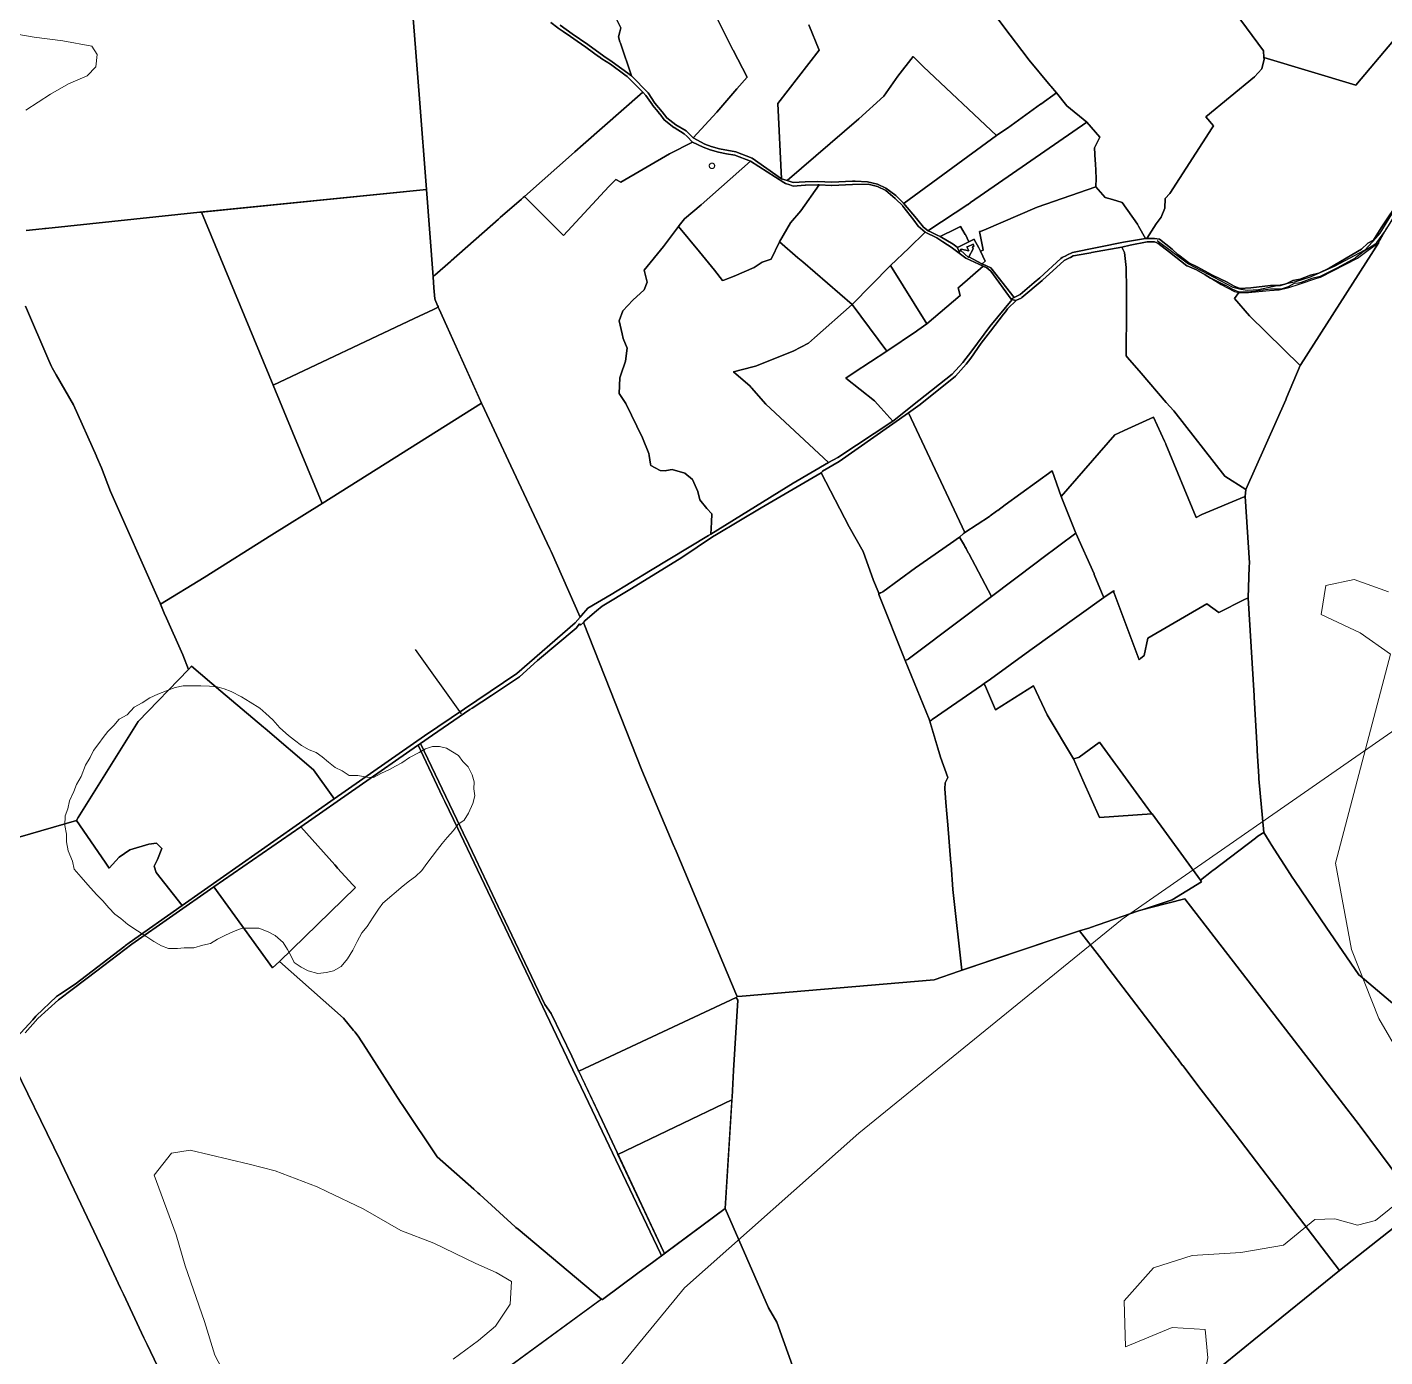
# Model space of a CAD drawing. Header units: metres. Extents: x 3 to 1005126, y 39 to 4383651.
# Drawn here: x 482780 to 484757, y 4364820 to 4366755 of the extents above; entities that cross this region are included whole.
import ezdxf

# ---------------------------------------------------------------- set-up
doc = ezdxf.new("R2010")
doc.units = ezdxf.units.M
doc.header["$MEASUREMENT"] = 0
doc.layers.add('50', color=7, linetype='Continuous', lineweight=9, true_color=0xc9f2cf)
doc.layers.add('Habitats_5_km_Cala_Blava', color=7, linetype='Continuous', lineweight=9, true_color=0xe7f7d0)
doc.layers.add('Carreteras_5_km_Cala_Blava', color=2, linetype='Continuous', lineweight=30)
doc.layers.add('TM_Llucmajor', color=7, linetype='Continuous')

msp = doc.modelspace()

# ---------------------------------------------------------------- linework, layer by layer
at = {"layer": '50'}
msp.add_lwpolyline([(482803.7, 4363282.4), (482903.9, 4363542.8), (483050.5, 4363863), (483177.9, 4364087.7), (483334.5, 4364397.5), (483520.5, 4364656.6), (483736.9, 4364920.1), (483990.6, 4365145.3), (484374.4, 4365456.6), (484778, 4365737.3)], dxfattribs=at)
at = {"layer": 'Carreteras_5_km_Cala_Blava'}
msp.add_line((483412.3, 4365755.5, 111.7), (483345.4, 4365849.2, 112.5), dxfattribs=at)
for points in [[(484743.7, 4366447.8, 108.4), (484750, 4366455.4, 108.4), (484784.1, 4366510.3, 108.9)], [(484425.4, 4366444.3, 109.6), (484470.7, 4366410.5, 109.5), (484535.5, 4366376.7, 109.1), (484547.1, 4366373.6, 109), (484556.6, 4366372.3, 109), (484572.6, 4366373.2, 108.9), (484626.9, 4366384.8, 108.7), (484648.4, 4366391.5, 108.6), (484683.3, 4366407.2, 108.4)], [(484683.3, 4366407.2, 108.4), (484728, 4366430.9, 108.4), (484743.7, 4366447.8, 108.4)]]:
    msp.add_polyline3d(points, dxfattribs=at)
at = {"layer": 'Habitats_5_km_Cala_Blava'}
for points in [[(482739, 4366749.3), (482790, 4366740.3), (482832, 4366735.3), (482874, 4366727.3), (482882, 4366715.3), (482880, 4366697.3), (482867, 4366684.3), (482840, 4366672.3), (482814, 4366657.3), (482778, 4366634.3)], [(484798, 4365226.3), (484748, 4365312.3), (484708, 4365412.3), (484685, 4365538.3), (484731, 4365713.3), (484765, 4365842.3), (484721, 4365873.3), (484664, 4365900.3), (484671, 4365942.3), (484712, 4365951.3), (484762, 4365933.3)], [(483067, 4364795.3), (483053, 4364822.3), (483038, 4364871.3), (483010, 4364952.3), (482997, 4364997.3), (482965, 4365084.3), (482990, 4365116.3), (483017, 4365120.3), (483103, 4365100.3), (483141, 4365090.3), (483202, 4365067.3), (483216, 4365060.3), (483269, 4365035.3), (483324, 4365003.3), (483372, 4364985.3), (483433, 4364955.3), (483463, 4364942.3), (483485, 4364929.3), (483483, 4364896.3), (483462, 4364864.3), (483437, 4364843.3), (483400, 4364816.3)], [(484781, 4364679.3), (484744, 4364721.3), (484680, 4364724.3), (484626, 4364695.3), (484560, 4364682.3), (484507, 4364716.3), (484487, 4364756.3), (484499, 4364818.3), (484495, 4364859.3), (484447, 4364862.3), (484379, 4364834.3), (484377, 4364901.3), (484420, 4364949.3), (484476, 4364967.3), (484547, 4364971.3), (484609, 4364982.3), (484655, 4365019.3), (484684, 4365020.3), (484717, 4365011.3), (484743, 4365018.3), (484783, 4365050.3)]]:
    msp.add_lwpolyline(points, dxfattribs=at)
for points in [[(483777.2, 4366549.3), (483776.3, 4366549.3), (483775.8, 4366549.3), (483775.2, 4366549.8), (483774.8, 4366549.8), (483774.3, 4366550.3), (483773.9, 4366550.8), (483773.6, 4366551.3), (483773.4, 4366551.8), (483773.2, 4366552.3), (483773, 4366552.8), (483773, 4366553.3), (483773, 4366553.8), (483773.1, 4366554.3), (483773.3, 4366554.8), (483773.5, 4366555.3), (483773.8, 4366555.8), (483774.2, 4366556.3), (483774.6, 4366556.3), (483775.1, 4366556.8), (483775.6, 4366557.3), (483776.1, 4366557.3), (483776.7, 4366557.3), (483777.2, 4366557.3), (483777.7, 4366557.3), (483778.3, 4366557.3), (483778.8, 4366556.8), (483779.3, 4366556.8), (483779.7, 4366556.3), (483780.1, 4366555.8), (483780.4, 4366555.3), (483780.7, 4366554.8), (483780.8, 4366554.3), (483781, 4366553.8), (483781, 4366553.3), (483780.9, 4366552.8), (483780.8, 4366552.3), (483780.6, 4366551.8), (483780.4, 4366551.3), (483780.1, 4366550.8), (483779.7, 4366550.3), (483779.3, 4366549.8), (483778.8, 4366549.8), (483778.3, 4366549.3), (483777.7, 4366549.3)], [(483297.9, 4365479.9), (483291.5, 4365471.1), (483283.8, 4365459.7), (483274.7, 4365445.8), (483267, 4365437), (483260.6, 4365424.3), (483254.1, 4365411.7), (483246.4, 4365399), (483237.3, 4365387.7), (483225.9, 4365381.4), (483215.7, 4365379), (483202.9, 4365377.8), (483189, 4365381.7), (483178.9, 4365386.9), (483168.7, 4365393.4), (483163.7, 4365403.6), (483158.7, 4365412.5), (483152.5, 4365422.7), (483141.1, 4365433), (483131, 4365438.2), (483117.1, 4365443.4), (483104.3, 4365443.5), (483092.9, 4365443.6), (483080.1, 4365438.6), (483068.7, 4365433.6), (483057.2, 4365427.4), (483046.9, 4365421.1), (483035.5, 4365418.7), (483022.7, 4365414.9), (483008.7, 4365415.1), (482998.6, 4365413.9), (482985.8, 4365414), (482975.7, 4365417.9), (482964.3, 4365424.4), (482954.2, 4365430.8), (482940.3, 4365439.8), (482926.4, 4365448.8), (482916.3, 4365457.8), (482907.5, 4365464.2), (482898.6, 4365473.2), (482889.8, 4365483.5), (482881, 4365492.4), (482868.4, 4365506.5), (482858.4, 4365518), (482848.3, 4365529.6), (482845.9, 4365541), (482839.6, 4365556.3), (482837.2, 4365569.1), (482837.3, 4365580.5), (482834.9, 4365593.2), (482835, 4365607.2), (482838.9, 4365617.4), (482841.6, 4365628.8), (482848, 4365642.7), (482851.9, 4365652.8), (482858.4, 4365664.2), (482864.9, 4365680.7), (482871.4, 4365692.1), (482876.6, 4365702.2), (482884.3, 4365712.3), (482890.7, 4365721.1), (482897.1, 4365730), (482906.1, 4365738.8), (482913.8, 4365747.6), (482925.3, 4365753.9), (482935.6, 4365765.2), (482947.1, 4365771.5), (482958.6, 4365779), (482970.1, 4365784), (482985.4, 4365790.2), (482995.6, 4365793.9), (483007.1, 4365796.4), (483022.3, 4365796.2), (483032.5, 4365796.2), (483045.2, 4365796), (483056.7, 4365794.7), (483066.8, 4365792), (483076.9, 4365788.1), (483092.1, 4365780.4), (483104.8, 4365772.7), (483118.7, 4365763.6), (483127.5, 4365755.9), (483137.6, 4365747), (483147.7, 4365735.4), (483160.3, 4365723.9), (483169.1, 4365717.4), (483179.2, 4365709.7), (483190.6, 4365703.3), (483200.7, 4365699.4), (483209.6, 4365692.9), (483218.4, 4365685.2), (483228.5, 4365677.5), (483238.6, 4365672.4), (483248.8, 4365665.9), (483261.5, 4365665.8), (483274.2, 4365663.2), (483284.3, 4365663.1), (483295.8, 4365669.3), (483307.3, 4365674.3), (483316.3, 4365679.3), (483325.2, 4365684.3), (483336.7, 4365691.8), (483350.8, 4365699.4), (483359.7, 4365704.4), (483369.9, 4365708.1), (483380.1, 4365708), (483390.3, 4365705.4), (483399.1, 4365700.2), (483408, 4365695), (483414.2, 4365686.1), (483421.8, 4365678.4), (483428, 4365666.9), (483430.5, 4365656.7), (483430.4, 4365646.6), (483431.6, 4365636.4), (483428.9, 4365625), (483422.5, 4365611), (483416, 4365600.9), (483407.1, 4365594.6), (483400.6, 4365585.8), (483391.6, 4365575.7), (483383.9, 4365566.9), (483377.5, 4365558), (483369.8, 4365547.9), (483362, 4365537.8), (483354.3, 4365527.7), (483345.3, 4365518.9), (483336.4, 4365512.6), (483327.4, 4365505.1)]]:
    msp.add_lwpolyline(points, close=True, dxfattribs=at)
at = {"layer": 'TM_Llucmajor', "linetype": 'Continuous', "flags": 128}
for points in [[(484738.2, 4367133.8), (484806.6, 4366986.4), (484810.8, 4366898.7), (484836.4, 4366885), (484843.7, 4366866.9), (484861.8, 4366845.4), (484864.9, 4366828.1), (484864, 4366826.8), (484868.8, 4366787), (484935, 4366742.1), (484910.8, 4366702.6), (484769.2, 4366735.8), (484714.3, 4366670.8), (484580.7, 4366711), (484580, 4366720.7), (484497.6, 4366832.5), (484495.7, 4366836.2), (484631.8, 4367006.6), (484704.6, 4367097.7), (484736.3, 4367137.4), (484738.2, 4367133.8)], [(483895.4, 4366528.7), (483886.4, 4366531.8), (483990.9, 4366621.5), (484027.2, 4366654.6), (484047.6, 4366683.6), (484069.8, 4366712.5), (484084.8, 4366697.3), (484191.3, 4366597.3), (484056.6, 4366499), (484056.1, 4366498.7), (484044.5, 4366509.9), (484030, 4366520.6), (484018.1, 4366526.3), (484003.4, 4366529.7), (483985.3, 4366530.7), (483981.8, 4366530.9), (483951.4, 4366529.4), (483931.2, 4366530.2), (483912.6, 4366530), (483895.4, 4366528.7)], [(483560.6, 4366451.7), (483504.1, 4366508.6), (483576.9, 4366573.2), (483577.4, 4366573.6), (483589.3, 4366584.1), (483676.1, 4366660.5), (483680.8, 4366655.7), (483680.9, 4366655.6), (483690.2, 4366641.8), (483690.3, 4366641.6), (483698.5, 4366631.8), (483700.8, 4366629.1), (483701, 4366628.8), (483707.5, 4366620), (483721.5, 4366609.1), (483721.7, 4366609), (483736.5, 4366600), (483740.7, 4366595.7), (483748.7, 4366587.7), (483714.9, 4366570.7), (483644.5, 4366529.4), (483636.9, 4366533.4), (483627.5, 4366523.8), (483626.9, 4366523.3), (483560.6, 4366451.7)], [(484074.6, 4366476.5), (484056.1, 4366498.7), (484056.6, 4366499), (484191.3, 4366597.3), (484206.3, 4366607.6), (484207.1, 4366608.2), (484255.5, 4366642.8), (484255.8, 4366643), (484278.5, 4366659.3), (484293.5, 4366640.6), (484322.9, 4366616.5), (484153.6, 4366499.7), (484149.9, 4366497.1), (484149.5, 4366496.8), (484092.7, 4366459.5), (484091.8, 4366458.8), (484085.1, 4366464.1), (484074.6, 4366476.5)], [(484151, 4366442.8), (484146, 4366453), (484145.8, 4366453.2), (484139, 4366464.7), (484132.3, 4366461.5), (484109.1, 4366450.3), (484104.8, 4366452.4), (484096, 4366456.8), (484091.8, 4366458.8), (484092.7, 4366459.5), (484149.5, 4366496.8), (484149.9, 4366497.1), (484153.6, 4366499.7), (484322.9, 4366616.5), (484341.8, 4366594.7), (484334.1, 4366579.6), (484335.1, 4366561), (484335.3, 4366556.7), (484336.2, 4366535.1), (484336.1, 4366522.8), (484250.5, 4366493.2), (484172.8, 4366459.6), (484169, 4366458.3), (484166.3, 4366457.4), (484171.4, 4366433.4), (484172.1, 4366430.2), (484168.1, 4366428.8), (484165.5, 4366434), (484158.9, 4366446), (484158.6, 4366446.6), (484151, 4366442.8)], [(483372.2, 4366375.4), (483370.9, 4366391.7), (483373.5, 4366394), (483396.3, 4366414), (483397, 4366414.7), (483466, 4366475.7), (483466.6, 4366476.2), (483468.7, 4366478), (483499.7, 4366504.8), (483502.3, 4366507), (483504.1, 4366508.6), (483560.6, 4366451.7), (483626.9, 4366523.3), (483627.5, 4366523.8), (483636.9, 4366533.4), (483644.5, 4366529.4), (483714.9, 4366570.7), (483748.7, 4366587.7), (483764.4, 4366580.2), (483774.4, 4366576.4), (483786.6, 4366572.9), (483798.1, 4366570.8), (483810.4, 4366568.6), (483833.2, 4366559.9), (483761.4, 4366496.6), (483737.1, 4366476.1), (483729.4, 4366466.4), (483728.4, 4366465.1), (483706.4, 4366435.7), (483678.3, 4366401.2), (483682.5, 4366384), (483678.1, 4366372.9), (483661.8, 4366357.8), (483647.2, 4366342.3), (483641.7, 4366327.4), (483646.2, 4366308.6), (483647.8, 4366301.8), (483653.6, 4366287.6), (483651, 4366269.1), (483644.3, 4366249.2), (483642.7, 4366244.4), (483641.7, 4366221.9), (483644.8, 4366217.4), (483651.8, 4366207.3), (483675.8, 4366157.5), (483685.2, 4366134.3), (483685.6, 4366131.8), (483687.5, 4366118.9), (483687.8, 4366117.2), (483694.2, 4366113.8), (483701.4, 4366109.9), (483709.8, 4366109.3), (483711, 4366109.5), (483719.1, 4366111.2), (483737.7, 4366106), (483748.8, 4366096.4), (483756.5, 4366079.2), (483759.3, 4366066.8), (483769.6, 4366054.2), (483776.6, 4366046.5), (483776.3, 4366034.3), (483775.3, 4366017.1), (483772, 4366015.2), (483687.6, 4365964), (483630.2, 4365929.2), (483596, 4365909.3), (483587, 4365898.6), (483585.1, 4365896.3), (483542.8, 4365991.6), (483540.9, 4365995.7), (483484, 4366116.6), (483442.2, 4366206), (483379.8, 4366344.4), (483378.3, 4366347.7), (483378.1, 4366348.2), (483377.3, 4366350.1), (483374, 4366358.3), (483373.5, 4366359.5), (483372.2, 4366375.4)], [(483758.8, 4366427.8), (483728.4, 4366465.1), (483729.4, 4366466.4), (483737.1, 4366476.1), (483761.4, 4366496.6), (483833.2, 4366559.9), (483833.2, 4366559.8), (483881.8, 4366528.9), (483884.2, 4366527.3), (483890.4, 4366525.3), (483895, 4366523.8), (483912.9, 4366525.1), (483913, 4366525.1), (483931.2, 4366525.3), (483931.3, 4366525.3), (483933.2, 4366525.3), (483906.6, 4366487.9), (483891.5, 4366470), (483875.2, 4366442.8), (483863.3, 4366417.5), (483850, 4366412.8), (483838.3, 4366405), (483809.1, 4366392.7), (483794.3, 4366387), (483792.5, 4366386.3), (483780.5, 4366401.1), (483758.8, 4366427.8)], [(483902.2, 4366419.5), (483875.2, 4366442.8), (483891.5, 4366470), (483906.6, 4366487.9), (483933.2, 4366525.3), (483951.2, 4366524.6), (483951.5, 4366524.6), (483981.8, 4366526.1), (484004.2, 4366526.7), (484017.9, 4366523), (484030.2, 4366517.1), (484043.7, 4366505.5), (484044, 4366505.1), (484055, 4366494.8), (484055.1, 4366494.7), (484070.7, 4366474), (484077.1, 4366465.4), (484087.6, 4366456.7), (484063.4, 4366433.3), (484037.1, 4366407.9), (483981, 4366351.3), (483909.3, 4366413.3), (483902.2, 4366419.5)], [(484171.4, 4366410.1), (484170.3, 4366410.6), (484174.9, 4366414.4), (484168.1, 4366428.8), (484172.1, 4366430.2), (484171.4, 4366433.4), (484166.3, 4366457.4), (484169, 4366458.3), (484172.8, 4366459.6), (484250.5, 4366493.2), (484336.1, 4366522.8), (484349.4, 4366507.3), (484360.2, 4366504), (484374.3, 4366499.6), (484396.4, 4366468.1), (484398.2, 4366465.5), (484408.3, 4366447.5), (484376.1, 4366441.9), (484301.8, 4366427.1), (484293.7, 4366423.1), (484293.1, 4366422.8), (484286.9, 4366420), (484285.1, 4366418.3), (484254.4, 4366390), (484246.3, 4366383.4), (484246.1, 4366383.2), (484225.9, 4366366.1), (484224.9, 4366365.6), (484216.9, 4366361.7), (484182.8, 4366404.9), (484171.4, 4366410.1)], [(483138.1, 4366234.1), (483033.7, 4366485.9), (483361.5, 4366518.5), (483370.9, 4366391.7), (483372.2, 4366375.4), (483373.5, 4366359.5), (483374, 4366358.3), (483377.3, 4366350.1), (483378.1, 4366348.2), (483378.3, 4366347.7), (483378.4, 4366347.5), (483371.3, 4366344.1), (483343.5, 4366331), (483138.1, 4366234.1)], [(483709.8, 4366109.3), (483701.4, 4366109.9), (483694.2, 4366113.8), (483687.8, 4366117.2), (483687.5, 4366118.9), (483685.6, 4366131.8), (483685.2, 4366134.3), (483675.8, 4366157.5), (483651.8, 4366207.3), (483644.8, 4366217.4), (483641.7, 4366221.9), (483642.7, 4366244.4), (483644.3, 4366249.2), (483651, 4366269.1), (483653.6, 4366287.6), (483647.8, 4366301.8), (483646.2, 4366308.6), (483641.7, 4366327.4), (483647.2, 4366342.3), (483661.8, 4366357.8), (483678.1, 4366372.9), (483682.5, 4366384), (483678.3, 4366401.2), (483706.4, 4366435.7), (483728.4, 4366465.1), (483758.8, 4366427.8), (483780.5, 4366401.1), (483792.5, 4366386.3), (483794.3, 4366387), (483809.1, 4366392.7), (483838.3, 4366405), (483850, 4366412.8), (483863.3, 4366417.5), (483875.2, 4366442.8), (483902.2, 4366419.5), (483909.3, 4366413.3), (483981, 4366351.3), (483926.2, 4366302.9), (483917.4, 4366295.1), (483895.3, 4366283.4), (483840.5, 4366261.8), (483836.7, 4366260.8), (483808.4, 4366253.3), (483832.5, 4366232.4), (483833.6, 4366231.2), (483834.7, 4366229.9), (483855.4, 4366206.3), (483862.1, 4366200.1), (483946.7, 4366121.6), (483895.1, 4366091.3), (483775.3, 4366017.1), (483776.3, 4366034.3), (483776.6, 4366046.5), (483769.6, 4366054.2), (483759.3, 4366066.8), (483756.5, 4366079.2), (483748.8, 4366096.4), (483737.7, 4366106), (483719.1, 4366111.2), (483711, 4366109.5), (483709.8, 4366109.3)], [(484134.3, 4366434.5), (484134.2, 4366434.7), (484128.4, 4366439.2), (484109.1, 4366450.3), (484132.3, 4366461.5), (484139, 4366464.7), (484145.8, 4366453.2), (484146, 4366453), (484151, 4366442.8), (484148.9, 4366441.7), (484139.2, 4366436.9), (484134.3, 4366434.5)], [(484090, 4366323), (484037.1, 4366407.9), (484063.4, 4366433.3), (484087.6, 4366456.7), (484104.2, 4366448.3), (484113.3, 4366442.5), (484126.5, 4366433.9), (484127.3, 4366433.3), (484146.4, 4366418.8), (484172.1, 4366407.1), (484137.9, 4366377.6), (484135.3, 4366375.4), (484138.6, 4366364.4), (484090, 4366323)], [(484134.3, 4366434.5), (484139.2, 4366436.9), (484148.9, 4366441.7), (484151, 4366442.8), (484158.6, 4366446.6), (484158.9, 4366446), (484165.5, 4366434), (484168.1, 4366428.8), (484174.9, 4366414.4), (484170.3, 4366410.6), (484170.1, 4366410.7), (484151, 4366420.7), (484157.5, 4366432.6), (484156.3, 4366435), (484158.5, 4366436.1), (484157.1, 4366439.1), (484149.2, 4366435.2), (484149.1, 4366435.5), (484148, 4366435.1), (484150.9, 4366429.3), (484140, 4366431.8), (484139, 4366430.3), (484137.5, 4366427.7), (484134.2, 4366434.7), (484134.3, 4366434.5)], [(484544.2, 4366368.9), (484537.6, 4366359.9), (484559.8, 4366334.9), (484633.3, 4366262.8), (484613.7, 4366215.3), (484612.7, 4366212.7), (484554.4, 4366081.9), (484523.7, 4366101.7), (484449.4, 4366196.6), (484438.5, 4366208.6), (484401.8, 4366251.3), (484382.2, 4366274.2), (484380.3, 4366276.5), (484380.6, 4366345.3), (484380.6, 4366355.3), (484380.7, 4366373.2), (484380.2, 4366405.3), (484377.7, 4366427), (484373.6, 4366435), (484386.1, 4366437.6), (484410.9, 4366442.5), (484421.4, 4366442.4), (484426.1, 4366440.6), (484443, 4366427.7), (484443.2, 4366427.6), (484468.6, 4366407.7), (484468.7, 4366407.7), (484482.5, 4366402), (484482.6, 4366401.9), (484495.2, 4366394.5), (484503.1, 4366389.7), (484503.4, 4366389.6), (484504.4, 4366389.1), (484518.4, 4366380.3), (484537.6, 4366370.5), (484544.2, 4366368.9)], [(484747.7, 4366441.6), (484747.8, 4366441.6), (484634.2, 4366264.2), (484633.3, 4366262.8), (484559.8, 4366334.9), (484537.6, 4366359.9), (484544.2, 4366368.9), (484544.9, 4366368.7), (484558, 4366368.6), (484588.8, 4366371.5), (484602.8, 4366372.7), (484616.7, 4366376), (484631.9, 4366381.1), (484657.7, 4366389.7), (484662.9, 4366391.1), (484716.9, 4366418.7), (484732.6, 4366430.2), (484747.6, 4366441.3), (484747.7, 4366441.6)], [(484145.2, 4366019.5), (484063.2, 4366193.7), (484080.3, 4366205.7), (484131.4, 4366247.2), (484147, 4366264.4), (484153.8, 4366273.4), (484168.9, 4366294.9), (484182.5, 4366312.3), (484201.7, 4366337.1), (484204.6, 4366340.9), (484207.5, 4366344.9), (484220.4, 4366357.7), (484227.2, 4366360.7), (484228.2, 4366361.5), (484257.6, 4366386.2), (484258.6, 4366387.1), (484273.1, 4366400.2), (484289.7, 4366415.2), (484297.6, 4366419.2), (484298.8, 4366419.8), (484303.1, 4366422), (484303.3, 4366422), (484322.6, 4366425.6), (484328.4, 4366426.7), (484329.4, 4366426.8), (484329.7, 4366426.9), (484373.6, 4366435), (484377.7, 4366427), (484380.2, 4366405.3), (484380.7, 4366373.2), (484380.6, 4366355.3), (484380.6, 4366345.3), (484380.3, 4366276.5), (484382.2, 4366274.2), (484401.8, 4366251.3), (484438.5, 4366208.6), (484449.4, 4366196.6), (484523.7, 4366101.7), (484554.4, 4366081.9), (484553.5, 4366071.8), (484552.1, 4366071.2), (484490.1, 4366045.8), (484489.4, 4366045.4), (484482.1, 4366041.5), (484437.7, 4366148.3), (484437.6, 4366148.6), (484435.9, 4366152.2), (484419.9, 4366187.5), (484377, 4366167.8), (484376.3, 4366167.4), (484363.6, 4366161.5), (484285.5, 4366071.7), (484272.1, 4366109.4), (484204, 4366059.7), (484193, 4366051.7), (484192.5, 4366051.3), (484191.5, 4366050.6), (484182.1, 4366043.8), (484181.1, 4366043), (484145.2, 4366019.5)], [(484150.4, 4366419.7), (484139, 4366430.3), (484140, 4366431.8), (484150.9, 4366429.3), (484148, 4366435.1), (484149.1, 4366435.5), (484149.2, 4366435.2), (484157.1, 4366439.1), (484158.5, 4366436.1), (484156.3, 4366435), (484157.5, 4366432.6), (484151, 4366420.7), (484150.4, 4366419.7)], [(484040.3, 4366181.6), (484022.7, 4366201), (484013.7, 4366211), (483971.7, 4366244.1), (483984, 4366252.2), (484031.4, 4366283.6), (484074.6, 4366312.6), (484076.6, 4366314), (484090, 4366323), (484138.6, 4366364.4), (484135.3, 4366375.4), (484137.9, 4366377.6), (484172.1, 4366407.1), (484177.1, 4366404.8), (484182.9, 4366399.7), (484212.7, 4366359.1), (484213.9, 4366358.7), (484181.8, 4366319.2), (484155.5, 4366283.9), (484142.4, 4366267), (484126.7, 4366250), (484078.2, 4366211.4), (484042.4, 4366183), (484040.3, 4366181.6)], [(484031.4, 4366283.6), (483981, 4366351.3), (484037.1, 4366407.9), (484090, 4366323), (484076.6, 4366314), (484074.6, 4366312.6), (484031.4, 4366283.6)], [(483209.4, 4366061.9), (483166.9, 4366164.6), (483138.1, 4366234.1), (483343.5, 4366331), (483371.3, 4366344.1), (483378.4, 4366347.5), (483379.8, 4366344.4), (483441.5, 4366207.5), (483209.4, 4366061.9)], [(483946.7, 4366121.6), (483862.1, 4366200.1), (483855.4, 4366206.3), (483834.7, 4366229.9), (483833.6, 4366231.2), (483832.5, 4366232.4), (483808.4, 4366253.3), (483836.7, 4366260.8), (483840.5, 4366261.8), (483895.3, 4366283.4), (483917.4, 4366295.1), (483926.2, 4366302.9), (483981, 4366351.3), (484031.4, 4366283.6), (483984, 4366252.2), (483971.7, 4366244.1), (484013.7, 4366211), (484022.7, 4366201), (484040.3, 4366181.6), (483960.3, 4366128.6), (483946.7, 4366121.6)], [(483209.4, 4366061.9), (483441.5, 4366207.5), (483442.2, 4366206), (483484, 4366116.6), (483540.9, 4365995.7), (483542.8, 4365991.6), (483585.1, 4365896.3), (483578, 4365888), (483492.8, 4365814.4), (483358.6, 4365723.4), (483226.7, 4365631.9), (483224.7, 4365634.7), (483197, 4365674.2), (483126.3, 4365734.2), (483123.9, 4365736.2), (483062, 4365788.4), (483019, 4365824.7), (483015, 4365820.2), (483006.4, 4365841.3), (482980.6, 4365899.3), (482980.3, 4365899.8), (482974, 4365915.3), (483037.4, 4365954), (483136.1, 4366015.9), (483209.4, 4366061.9)], [(483976.6, 4366027.5), (483936.1, 4366106.5), (483937.2, 4366107.9), (483937.7, 4366108.6), (483962, 4366122.9), (484063.2, 4366193.7), (484145.2, 4366019.5), (484143.2, 4366017.8), (484137.4, 4366012.9), (484124.3, 4366003.7), (484073.2, 4365968.1), (484025.8, 4365933.1), (484023.1, 4365931.8), (484022.6, 4365931.5), (484019.8, 4365930.2), (484019.5, 4365932.2), (484018.9, 4365933.8), (484012.3, 4365949.5), (483996.9, 4365991.9), (483976.6, 4366027.5)], [(484306.9, 4366018.6), (484285.5, 4366071.7), (484363.6, 4366161.5), (484376.3, 4366167.4), (484377, 4366167.8), (484419.9, 4366187.5), (484435.9, 4366152.2), (484437.6, 4366148.6), (484437.7, 4366148.3), (484482.1, 4366041.5), (484489.4, 4366045.4), (484490.1, 4366045.8), (484552.1, 4366071.2), (484553.5, 4366071.8), (484559.5, 4365975.5), (484559.3, 4365969.7), (484557.8, 4365924.6), (484551.5, 4365921.4), (484514.9, 4365903), (484497.6, 4365915.9), (484411.4, 4365865.5), (484406.5, 4365840.5), (484400.9, 4365835.9), (484399, 4365834.3), (484362.4, 4365931.4), (484362.3, 4365931.6), (484362.3, 4365934.9), (484361, 4365934), (484347.4, 4365924.9), (484346.7, 4365926.6), (484333.7, 4365958.5), (484333.4, 4365959.2), (484306.9, 4366018.6)], [(483783.5, 4366016.8), (483848.8, 4366055.2), (483936.1, 4366106.5), (483976.6, 4366027.5), (483996.9, 4365991.9), (484012.3, 4365949.5), (484018.9, 4365933.8), (484019.5, 4365932.2), (484019.8, 4365930.2), (484020.1, 4365929.4), (484058.3, 4365833.3), (484093.2, 4365747.8), (484109.9, 4365692.4), (484120.5, 4365662.7), (484116.6, 4365655.3), (484116.1, 4365646.3), (484118.1, 4365620.7), (484118.4, 4365615.9), (484118.5, 4365615.2), (484120.2, 4365593.9), (484124.9, 4365538.4), (484125.1, 4365535.9), (484127.5, 4365500), (484140.7, 4365382.4), (484137, 4365381.2), (484100.7, 4365368.4), (483820.9, 4365344.8), (483813.6, 4365344.2), (483811.7, 4365348.7), (483724.7, 4365555.7), (483720.7, 4365565.2), (483675, 4365673.7), (483589.7, 4365888.6), (483592.2, 4365891.5), (483608.8, 4365905.6), (483617.2, 4365912.2), (483660, 4365938.1), (483733, 4365983.2), (483777.7, 4366013.3), (483783.5, 4366016.8)], [(484144.6, 4366000.6), (484137.4, 4366012.9), (484143.2, 4366017.8), (484145.2, 4366019.5), (484181.1, 4366043), (484182.1, 4366043.8), (484191.5, 4366050.6), (484192.5, 4366051.3), (484193, 4366051.7), (484204, 4366059.7), (484272.1, 4366109.4), (484285.5, 4366071.7), (484306.9, 4366018.6), (484257.4, 4365981.6), (484248.9, 4365975.2), (484248.8, 4365975.1), (484183.8, 4365926.4), (484150.8, 4365988.9), (484150.2, 4365990), (484147, 4365996.3), (484145.4, 4365999.3), (484144.6, 4366000.6)], [(484020.1, 4365929.4), (484019.8, 4365930.2), (484022.6, 4365931.5), (484023.1, 4365931.8), (484025.8, 4365933.1), (484073.2, 4365968.1), (484124.3, 4366003.7), (484137.4, 4366012.9), (484144.6, 4366000.6), (484145.4, 4365999.3), (484147, 4365996.3), (484150.2, 4365990), (484150.8, 4365988.9), (484183.8, 4365926.4), (484074.3, 4365843.8), (484062.7, 4365835), (484062.1, 4365834.8), (484060.6, 4365834.2), (484058.3, 4365833.3), (484020.1, 4365929.4)], [(484169.3, 4365796.9), (484097.8, 4365747.4), (484096.4, 4365746.5), (484094.1, 4365744.9), (484093.2, 4365747.8), (484058.3, 4365833.3), (484060.6, 4365834.2), (484062.1, 4365834.8), (484062.7, 4365835), (484074.3, 4365843.8), (484183.8, 4365926.4), (484248.8, 4365975.1), (484248.9, 4365975.2), (484257.4, 4365981.6), (484306.9, 4366018.6), (484333.4, 4365959.2), (484333.7, 4365958.5), (484346.7, 4365926.6), (484347.4, 4365924.9), (484240, 4365847.6), (484182.3, 4365806), (484173.4, 4365799.6), (484173.4, 4365799.7), (484169.3, 4365796.9)], [(484174.5, 4365796.9), (484173.4, 4365799.6), (484182.3, 4365806), (484240, 4365847.6), (484347.4, 4365924.9), (484361, 4365934), (484362.3, 4365934.9), (484362.3, 4365931.6), (484362.4, 4365931.4), (484399, 4365834.3), (484400.9, 4365835.9), (484406.5, 4365840.5), (484411.4, 4365865.5), (484497.6, 4365915.9), (484514.9, 4365903), (484551.5, 4365921.4), (484557.8, 4365924.6), (484566.3, 4365781.7), (484566.4, 4365779.8), (484570.8, 4365704.7), (484571, 4365701.5), (484573.1, 4365664.4), (484573.2, 4365663.6), (484573.4, 4365661.1), (484580.6, 4365583), (484571.6, 4365577.3), (484568.8, 4365575.2), (484568.4, 4365574.8), (484507.6, 4365528.6), (484507.5, 4365528.5), (484506.8, 4365528), (484504.1, 4365525.9), (484488.1, 4365513.6), (484417.8, 4365610.1), (484417.3, 4365610), (484417.1, 4365610.3), (484398.6, 4365635.7), (484367.5, 4365678.5), (484364.6, 4365682.5), (484341.4, 4365714.2), (484340.6, 4365713.6), (484311.5, 4365692.6), (484310.7, 4365692.1), (484303.5, 4365689.9), (484303.4, 4365690.2), (484265.2, 4365754.2), (484245.2, 4365796.5), (484189.6, 4365761.3), (484175.2, 4365795.4), (484174.6, 4365796.7), (484174.5, 4365796.9)], [(483812, 4365342.5), (483583.1, 4365235.4), (483582.3, 4365237.1), (483572.7, 4365257.4), (483543, 4365319.3), (483533.7, 4365332.6), (483471.2, 4365464), (483465.9, 4365475), (483432.6, 4365545), (483423, 4365565.2), (483414.8, 4365582.4), (483411, 4365590.4), (483352.8, 4365712.6), (483370.1, 4365724.7), (483424.3, 4365762), (483428, 4365763.8), (483456.1, 4365782.3), (483496.5, 4365809.3), (483523.1, 4365833.3), (483579.1, 4365880.1), (483584.1, 4365886.6), (483585.6, 4365884.8), (483589.7, 4365888.6), (483675, 4365673.7), (483720.7, 4365565.2), (483724.7, 4365555.7), (483811.7, 4365348.7), (483813.6, 4365344.2), (483812, 4365342.5)], [(482893.6, 4365539.5), (482851.5, 4365600.4), (482854.2, 4365604.8), (482941.6, 4365744.2), (483015, 4365820.2), (483019, 4365824.7), (483062, 4365788.4), (483123.9, 4365736.2), (483126.3, 4365734.2), (483197, 4365674.2), (483224.7, 4365634.7), (483226.7, 4365631.9), (483005.4, 4365476.5), (482967.9, 4365524.4), (482964.6, 4365533.6), (482969.6, 4365543.4), (482976.1, 4365559.4), (482968.2, 4365567.1), (482957.2, 4365565.9), (482929.5, 4365557.4), (482914, 4365546.7), (482899.4, 4365531), (482893.6, 4365539.5)], [(484173.4, 4365799.6), (484174.5, 4365796.9), (484174.6, 4365796.7), (484175.2, 4365795.4), (484189.6, 4365761.3), (484245.2, 4365796.5), (484265.2, 4365754.2), (484303.4, 4365690.2), (484303.5, 4365689.9), (484317.1, 4365659), (484341.1, 4365604.6), (484417.3, 4365610), (484417.8, 4365610.1), (484488.1, 4365513.6), (484490, 4365511), (484447, 4365485), (484403.5, 4365470.2), (484399.5, 4365469.1), (484398.2, 4365468.8), (484339.2, 4365448.3), (484328.1, 4365444.5), (484327.2, 4365444.2), (484312.3, 4365439.6), (484285.7, 4365430.8), (484284.2, 4365430.3), (484140.7, 4365382.4), (484127.5, 4365500), (484125.1, 4365535.9), (484124.9, 4365538.4), (484120.2, 4365593.9), (484118.5, 4365615.2), (484118.4, 4365615.9), (484118.1, 4365620.7), (484116.1, 4365646.3), (484116.6, 4365655.3), (484120.5, 4365662.7), (484109.9, 4365692.4), (484094.1, 4365744.9), (484096.4, 4365746.5), (484097.8, 4365747.4), (484169.3, 4365796.9), (484173.4, 4365799.7), (484173.4, 4365799.6)], [(483533.7, 4365332.6), (483543, 4365319.3), (483572.7, 4365257.4), (483582.3, 4365237.1), (483616.9, 4365163.5), (483638.7, 4365117.1), (483706.5, 4364973.2), (483707.9, 4364970.1), (483703.4, 4364966.8), (483702, 4364969.9), (483592.3, 4365199.9), (483568.6, 4365249.5), (483565.6, 4365255.9), (483410.8, 4365580.3), (483406.8, 4365588.7), (483388.2, 4365627.8), (483384.8, 4365634.8), (483349, 4365709.9), (483352.8, 4365712.6), (483411, 4365590.4), (483414.8, 4365582.4), (483423, 4365565.2), (483432.6, 4365545), (483465.9, 4365475), (483471.2, 4365464), (483533.7, 4365332.6)], [(484317.1, 4365659), (484303.5, 4365689.9), (484310.7, 4365692.1), (484311.5, 4365692.6), (484340.6, 4365713.6), (484341.4, 4365714.2), (484364.6, 4365682.5), (484367.5, 4365678.5), (484398.6, 4365635.7), (484417.1, 4365610.3), (484417.3, 4365610), (484341.1, 4365604.6), (484317.1, 4365659)], [(483616.2, 4364903.7), (483494.7, 4365005.3), (483491.5, 4365008), (483490.3, 4365009.1), (483438.9, 4365055.9), (483436, 4365058.5), (483430.3, 4365063.6), (483376.8, 4365110.7), (483327.8, 4365183.8), (483326.8, 4365185.3), (483323.6, 4365190.3), (483273.5, 4365268.4), (483261.8, 4365286.5), (483256.8, 4365292.6), (483255.2, 4365294.7), (483240.5, 4365312.8), (483147.4, 4365394.9), (483257.9, 4365502.6), (483254.2, 4365506.7), (483231.9, 4365531), (483230.8, 4365532.2), (483227.8, 4365535.6), (483178.2, 4365591.2), (483348.4, 4365709.5), (483349, 4365709.9), (483384.8, 4365634.8), (483388.2, 4365627.8), (483406.8, 4365588.7), (483410.8, 4365580.3), (483565.6, 4365255.9), (483568.6, 4365249.5), (483592.3, 4365199.9), (483702, 4364969.9), (483703.4, 4364966.8), (483692.2, 4364958.5), (483669, 4364941.4), (483617.4, 4364903.3), (483617, 4364903), (483616.2, 4364903.7)], [(483137.2, 4365386), (483051.9, 4365503.7), (483178.2, 4365591.2), (483227.8, 4365535.6), (483230.8, 4365532.2), (483231.9, 4365531), (483254.2, 4365506.7), (483257.9, 4365502.6), (483147.4, 4365394.9), (483137.2, 4365386)], [(484327.2, 4365444.2), (484328.1, 4365444.5), (484339.2, 4365448.3), (484398.2, 4365468.8), (484399.5, 4365469.1), (484416, 4365473.5), (484465.6, 4365486.4), (484663.1, 4365230.5), (484664, 4365229.3), (484719.5, 4365157.1), (484720.7, 4365155.4), (484808.3, 4365037.9), (484690.7, 4364945.3), (484632.6, 4365021.3), (484632.3, 4365021.7), (484630.5, 4365024), (484538.7, 4365144.1), (484484.6, 4365214.7), (484476.3, 4365225.6), (484462.6, 4365243.6), (484462.3, 4365243.9), (484454.8, 4365253.8), (484454, 4365254.7), (484348.5, 4365392.7), (484348, 4365393.4), (484312.3, 4365439.6), (484327.2, 4365444.2)], [(483806.2, 4365197.7), (483806, 4365193.9), (483640.1, 4365114.3), (483638.7, 4365117.1), (483616.9, 4365163.5), (483583.1, 4365235.4), (483812, 4365342.5), (483814.7, 4365339), (483808.5, 4365236.4), (483806.2, 4365197.7)], [(483806, 4365193.9), (483796.4, 4365035.5), (483707.9, 4364970.1), (483706.5, 4364973.2), (483640.1, 4365114.3), (483806, 4365193.9)]]:
    msp.add_lwpolyline(points, close=True, dxfattribs=at)
for points in [[(483332.5, 4366883.3), (483343.7, 4366743.6), (483351.1, 4366650.6), (483361.5, 4366518.5), (483031.2, 4366485.6), (482807.2, 4366462.1), (482805.4, 4366461.9), (482801.8, 4366461.5), (482778.5, 4366459.2)], [(483542.2, 4366761.8), (483552.7, 4366753.9), (483552.8, 4366753.8), (483560.2, 4366748.7), (483570.8, 4366741.5), (483580.9, 4366734.5), (483593.4, 4366725.8), (483604.6, 4366717.7), (483612, 4366712.3), (483612.3, 4366712.1), (483616.8, 4366708.8), (483629, 4366701.1), (483629.1, 4366701), (483650, 4366685.8), (483653.5, 4366683.3), (483656.1, 4366680.7), (483656.4, 4366680.4), (483665.1, 4366671.6), (483676.1, 4366660.5), (483589.3, 4366584.1), (483577.4, 4366573.6), (483576.9, 4366573.2), (483504.1, 4366508.6), (483502.3, 4366507), (483499.7, 4366504.8), (483468.7, 4366478), (483466.6, 4366476.2), (483466, 4366475.7), (483397, 4366414.7), (483396.3, 4366414), (483373.5, 4366394), (483370.9, 4366391.7), (483361.5, 4366518.5), (483351.1, 4366650.6), (483343.7, 4366743.6), (483332.5, 4366883.3)], [(484497.6, 4366832.5), (484580, 4366720.7), (484580.7, 4366711), (484580.9, 4366708.3), (484577.7, 4366694.5), (484566.8, 4366682.5), (484496.2, 4366624.6), (484507.2, 4366611.4), (484505.2, 4366608.3), (484443.5, 4366513), (484437.1, 4366505.7), (484436.3, 4366491.6), (484430.8, 4366478.3), (484423.8, 4366469), (484410.1, 4366447.3), (484408.3, 4366447.5), (484398.2, 4366465.5), (484396.4, 4366468.1), (484374.3, 4366499.6), (484360.2, 4366504), (484349.4, 4366507.3), (484336.1, 4366522.8), (484336.2, 4366535.1), (484335.3, 4366556.7), (484335.1, 4366561), (484334.1, 4366579.6), (484341.8, 4366594.7), (484322.9, 4366616.5), (484293.5, 4366640.6), (484278.5, 4366659.3), (484270.5, 4366669.2), (484269.6, 4366670.3), (484239, 4366706.8), (484236.7, 4366709.5), (484235.8, 4366710.7), (484203.2, 4366753.6), (484202.4, 4366754.8), (484184.6, 4366778.7)], [(483771.6, 4366793.7), (483807.5, 4366722.1), (483807.8, 4366721.5), (483828.2, 4366682.1), (483813.4, 4366665.2), (483784.3, 4366631.5), (483749.5, 4366594), (483739.3, 4366604), (483724.5, 4366613), (483711.4, 4366623.1), (483704.4, 4366632), (483693.9, 4366644.3), (483684, 4366659.2), (483660, 4366684.4), (483643.6, 4366731.8), (483643.4, 4366732.6), (483643, 4366733.6), (483640.8, 4366741.1), (483642.6, 4366748.3), (483644.2, 4366754.2), (483636.1, 4366770.7)], [(483918.2, 4366758.4), (483933.2, 4366721.4), (483873.1, 4366643.9), (483878, 4366534.3), (483835.6, 4366564.3), (483811.7, 4366573.4), (483787.8, 4366577.8), (483775.9, 4366581.2), (483766.5, 4366584.7), (483749.5, 4366594), (483784.3, 4366631.5), (483813.4, 4366665.2), (483828.2, 4366682.1), (483807.8, 4366721.5), (483807.5, 4366722.1), (483771.6, 4366793.7)], [(484184.6, 4366778.7), (484202.4, 4366754.8), (484203.2, 4366753.6), (484235.8, 4366710.7), (484236.7, 4366709.5), (484239, 4366706.8), (484269.6, 4366670.3), (484270.5, 4366669.2), (484278.5, 4366659.3), (484255.8, 4366643), (484255.5, 4366642.8), (484207.1, 4366608.2), (484206.3, 4366607.6), (484191.3, 4366597.3), (484084.8, 4366697.3), (484069.8, 4366712.5), (484047.6, 4366683.6), (484027.2, 4366654.6), (483990.9, 4366621.5), (483886.4, 4366531.8), (483878, 4366534.3), (483878, 4366534.3), (483873.1, 4366643.9), (483933.2, 4366721.4), (483918.2, 4366758.4)], [(483556, 4366757.8), (483573.3, 4366745.2), (483596.3, 4366729.9), (483619.5, 4366713), (483631.5, 4366704.8), (483660, 4366684.4), (483684, 4366659.2), (483693.9, 4366644.3), (483704.4, 4366632), (483711.4, 4366623.1), (483724.5, 4366613), (483739.3, 4366604), (483749.5, 4366594), (483766.5, 4366584.7), (483775.9, 4366581.2), (483787.8, 4366577.8), (483811.7, 4366573.4), (483835.6, 4366564.3), (483878, 4366534.3), (483886.4, 4366531.8), (483895.4, 4366528.7), (483912.6, 4366530), (483931.2, 4366530.2), (483951.4, 4366529.4), (483981.8, 4366530.9), (483985.3, 4366530.7), (484003.4, 4366529.7), (484018.1, 4366526.3), (484030, 4366520.6), (484044.5, 4366509.9), (484056.1, 4366498.7), (484074.6, 4366476.5), (484085.1, 4366464.1), (484091.8, 4366458.8), (484096, 4366456.8), (484104.8, 4366452.4), (484109.1, 4366450.3), (484128.4, 4366439.2), (484134.2, 4366434.7), (484137.5, 4366427.7), (484139, 4366430.3), (484150.4, 4366419.7), (484150.4, 4366419.7), (484151, 4366420.7), (484170.1, 4366410.7), (484182.8, 4366404.9), (484216.9, 4366361.7), (484212.7, 4366359.1), (484182.9, 4366399.7), (484177.1, 4366404.8), (484172.1, 4366407.1), (484146.4, 4366418.8), (484127.3, 4366433.3), (484126.5, 4366433.9), (484113.3, 4366442.5), (484104.2, 4366448.3), (484087.6, 4366456.7), (484077.1, 4366465.4), (484070.7, 4366474), (484055.1, 4366494.7), (484055, 4366494.8), (484044, 4366505.1), (484043.7, 4366505.5), (484030.2, 4366517.1), (484017.9, 4366523), (484004.2, 4366526.7), (483981.8, 4366526.1), (483951.5, 4366524.6), (483951.2, 4366524.6), (483933.2, 4366525.3), (483931.3, 4366525.3), (483931.2, 4366525.3), (483913, 4366525.1), (483912.9, 4366525.1), (483895, 4366523.8), (483890.4, 4366525.3), (483884.2, 4366527.3), (483881.8, 4366528.9), (483833.2, 4366559.8), (483833.2, 4366559.9), (483810.4, 4366568.6), (483798.1, 4366570.8), (483786.6, 4366572.9), (483774.4, 4366576.4), (483764.4, 4366580.2), (483748.7, 4366587.7), (483740.7, 4366595.7), (483736.5, 4366600), (483721.7, 4366609), (483721.5, 4366609.1), (483707.5, 4366620), (483701, 4366628.8), (483700.8, 4366629.1), (483698.5, 4366631.8), (483690.3, 4366641.6), (483690.2, 4366641.8), (483680.9, 4366655.6), (483680.8, 4366655.7), (483676.1, 4366660.5), (483665.1, 4366671.6), (483656.4, 4366680.4), (483656.1, 4366680.7), (483653.5, 4366683.3), (483650, 4366685.8), (483629.1, 4366701), (483629, 4366701.1), (483616.8, 4366708.8), (483612.3, 4366712.1), (483612, 4366712.3), (483604.6, 4366717.7), (483593.4, 4366725.8), (483580.9, 4366734.5), (483570.8, 4366741.5), (483560.2, 4366748.7), (483552.8, 4366753.8), (483552.7, 4366753.9), (483542.2, 4366761.8)], [(483636.1, 4366770.7), (483644.2, 4366754.2), (483642.6, 4366748.3), (483640.8, 4366741.1), (483643, 4366733.6), (483643.4, 4366732.6), (483643.6, 4366731.8), (483660, 4366684.4), (483631.5, 4366704.8), (483619.5, 4366713), (483596.3, 4366729.9), (483573.3, 4366745.2), (483556, 4366757.8)], [(484780.1, 4366505.6), (484751.4, 4366462.8), (484740.4, 4366445.2), (484732.2, 4366440.4), (484722.5, 4366432), (484708.9, 4366423.5), (484675.6, 4366404.4), (484660.8, 4366396.9), (484648.5, 4366394), (484633.4, 4366388.2), (484622.9, 4366386.5), (484614.2, 4366382), (484605, 4366378.9), (484590, 4366379.1), (484561.7, 4366375.5), (484545.6, 4366374.7), (484537.3, 4366377.9), (484527.3, 4366383.7), (484505.6, 4366394.2), (484483.6, 4366406), (484471.3, 4366412.1), (484456.8, 4366423.1), (484455.4, 4366424.1), (484447.2, 4366432), (484428.5, 4366446.4), (484421.2, 4366447.6), (484420.1, 4366447.6), (484410.5, 4366447.3), (484410.5, 4366447.3), (484410.1, 4366447.3), (484423.8, 4366469), (484430.8, 4366478.3), (484436.3, 4366491.6), (484437.1, 4366505.7), (484443.5, 4366513), (484505.2, 4366608.3), (484507.2, 4366611.4), (484496.2, 4366624.6), (484566.8, 4366682.5), (484577.7, 4366694.5), (484580.9, 4366708.3), (484580.7, 4366711), (484714.3, 4366670.8), (484769.2, 4366735.8)], [(484789.3, 4366510.4), (484756.5, 4366458.1), (484756.1, 4366457.5), (484748.6, 4366447), (484747.2, 4366445), (484744.7, 4366441.5), (484743.5, 4366439.5), (484734.2, 4366433.8), (484725, 4366428), (484713.9, 4366419.1), (484713.7, 4366419), (484687.9, 4366404.9), (484662.8, 4366392.1), (484650.3, 4366389.2), (484635.1, 4366383.3), (484630.8, 4366382.6), (484624.6, 4366381.7), (484615.8, 4366377.1), (484605.6, 4366373.7), (484590.3, 4366373.9), (484590.2, 4366373.9), (484561.8, 4366370), (484561.7, 4366370), (484544.7, 4366369.5), (484535.2, 4366373.1), (484525.1, 4366379), (484524.7, 4366379.2), (484503.4, 4366389.6), (484503.1, 4366389.7), (484495.2, 4366394.5), (484482.6, 4366401.9), (484482.5, 4366402), (484468.7, 4366407.7), (484468.6, 4366407.7), (484443.2, 4366427.6), (484443, 4366427.7), (484426.1, 4366440.6), (484421.4, 4366442.4), (484410.9, 4366442.5), (484386.1, 4366437.6), (484373.6, 4366435), (484329.7, 4366426.9), (484329.4, 4366426.8), (484328.4, 4366426.7), (484322.6, 4366425.6), (484303.3, 4366422), (484303.1, 4366422), (484298.8, 4366419.8), (484297.6, 4366419.2), (484289.7, 4366415.2), (484273.1, 4366400.2), (484258.6, 4366387.1), (484257.6, 4366386.2), (484228.2, 4366361.5), (484227.2, 4366360.7), (484220.4, 4366357.7), (484219, 4366357.1), (484213.9, 4366358.7), (484213.9, 4366358.7), (484212.7, 4366359.1), (484216.9, 4366361.7), (484224.9, 4366365.6), (484225.9, 4366366.1), (484246.1, 4366383.2), (484246.3, 4366383.4), (484254.4, 4366390), (484285.1, 4366418.3), (484286.9, 4366420), (484293.1, 4366422.8), (484293.7, 4366423.1), (484301.8, 4366427.1), (484376.1, 4366441.9), (484408.3, 4366447.5), (484410.1, 4366447.3), (484410.5, 4366447.3), (484420.1, 4366447.6), (484421.2, 4366447.6), (484428.5, 4366446.4), (484447.2, 4366432), (484455.4, 4366424.1), (484456.8, 4366423.1), (484471.3, 4366412.1), (484483.6, 4366406), (484505.6, 4366394.2), (484527.3, 4366383.7), (484537.3, 4366377.9), (484545.6, 4366374.7), (484561.7, 4366375.5), (484590, 4366379.1), (484605, 4366378.9), (484614.2, 4366382), (484622.9, 4366386.5), (484633.4, 4366388.2), (484648.5, 4366394), (484660.8, 4366396.9), (484675.6, 4366404.4), (484708.9, 4366423.5), (484722.5, 4366432), (484732.2, 4366440.4), (484740.4, 4366445.2), (484751.4, 4366462.8), (484780.1, 4366505.6)], [(482778.5, 4366459.2), (482801.8, 4366461.5), (482805.4, 4366461.9), (482807.2, 4366462.1), (483031.2, 4366485.6), (483033.7, 4366485.9), (483138.1, 4366234.1), (483166.9, 4366164.6), (483209.4, 4366061.9), (483136.1, 4366015.9), (483037.4, 4365954), (483037.4, 4365954), (482974, 4365915.3), (482973.4, 4365916.8), (482971.2, 4365922.2), (482970.8, 4365923.1), (482901.3, 4366079), (482888.2, 4366113.4), (482888.1, 4366113.6), (482881, 4366130.2), (482880.9, 4366130.4), (482847.1, 4366205.1), (482822.1, 4366248.9), (482816.3, 4366259), (482815.1, 4366261), (482811.4, 4366269.6), (482777.2, 4366349.1)], [(484784, 4365320.8), (484720.6, 4365374.2), (484718.8, 4365375.7), (484671.5, 4365445), (484626, 4365511.6), (484620.6, 4365519.5), (484619.2, 4365521.5), (484591.1, 4365565.5), (484590.7, 4365566.3), (484588.2, 4365570.3), (484580.6, 4365583), (484573.4, 4365661.1), (484573.2, 4365663.6), (484573.1, 4365664.4), (484571, 4365701.5), (484570.8, 4365704.7), (484566.4, 4365779.8), (484566.3, 4365781.7), (484557.8, 4365924.6), (484559.3, 4365969.7), (484559.5, 4365975.5), (484553.5, 4366071.8), (484554.4, 4366081.9), (484612.7, 4366212.7), (484613.7, 4366215.3), (484633.3, 4366262.8), (484634.2, 4366264.2), (484747.8, 4366441.6), (484747.7, 4366441.6), (484750, 4366445.6), (484759.4, 4366462.7)], [(482752.6, 4365271.9), (482787.9, 4365310.2), (482792.7, 4365315.5), (482793.2, 4365316), (482822.7, 4365344.2), (482824.2, 4365345.2), (482826.7, 4365346.8), (482849.6, 4365362.2), (482922, 4365417.6), (482922.8, 4365418.2), (482928.3, 4365422), (483005.4, 4365476.5), (483226.7, 4365631.9), (483358.6, 4365723.4), (483492.8, 4365814.4), (483578, 4365888), (483585.1, 4365896.3), (483587, 4365898.6), (483596, 4365909.3), (483630.2, 4365929.2), (483687.6, 4365964), (483772, 4366015.2), (483775.3, 4366017.1), (483895.1, 4366091.3), (483946.7, 4366121.6), (483960.3, 4366128.6), (484040.3, 4366181.6), (484042.4, 4366183), (484078.2, 4366211.4), (484126.7, 4366250), (484142.4, 4366267), (484155.5, 4366283.9), (484181.8, 4366319.2), (484213.9, 4366358.7), (484219, 4366357.1), (484220.4, 4366357.7), (484207.5, 4366344.9), (484204.6, 4366340.9), (484201.7, 4366337.1), (484182.5, 4366312.3), (484168.9, 4366294.9), (484153.8, 4366273.4), (484147, 4366264.4), (484131.4, 4366247.2), (484080.3, 4366205.7), (484063.2, 4366193.7), (483962, 4366122.9), (483937.7, 4366108.6), (483937.2, 4366107.9), (483936.1, 4366106.5), (483848.8, 4366055.2), (483783.5, 4366016.8), (483777.7, 4366013.3), (483733, 4365983.2), (483660, 4365938.1), (483617.2, 4365912.2), (483608.8, 4365905.6), (483592.2, 4365891.5), (483589.7, 4365888.6), (483585.6, 4365884.8), (483584.1, 4365886.6), (483579.1, 4365880.1), (483523.1, 4365833.3), (483496.5, 4365809.3), (483456.1, 4365782.3), (483428, 4365763.8), (483424.3, 4365762), (483370.1, 4365724.7), (483352.8, 4365712.6), (483349, 4365709.9), (483348.4, 4365709.5), (483178.2, 4365591.2), (483051.9, 4365503.7), (482932.1, 4365420.3), (482881.5, 4365381.7), (482847.1, 4365355.9), (482825.7, 4365339.4), (482795.6, 4365311.9), (482777, 4365291.3)], [(482777.2, 4366349.1), (482811.4, 4366269.6), (482815.1, 4366261), (482816.3, 4366259), (482822.1, 4366248.9), (482847.1, 4366205.1), (482880.9, 4366130.4), (482881, 4366130.2), (482888.1, 4366113.6), (482888.2, 4366113.4), (482901.3, 4366079), (482970.8, 4365923.1), (482971.2, 4365922.2), (482973.4, 4365916.8), (482980.3, 4365899.8), (482980.6, 4365899.3), (483006.4, 4365841.3), (483015, 4365820.2), (482941.6, 4365744.2), (482854.2, 4365604.8), (482851.5, 4365600.4), (482766.1, 4365575.7)], [(482766.1, 4365575.7), (482851.5, 4365600.4), (482893.6, 4365539.5), (482899.4, 4365531), (482914, 4365546.7), (482929.5, 4365557.4), (482957.2, 4365565.9), (482968.2, 4365567.1), (482976.1, 4365559.4), (482969.6, 4365543.4), (482964.6, 4365533.6), (482967.9, 4365524.4), (483005.4, 4365476.5), (482928.3, 4365422), (482922.8, 4365418.2), (482922, 4365417.6), (482849.6, 4365362.2), (482826.7, 4365346.8), (482824.2, 4365345.2), (482822.7, 4365344.2), (482793.2, 4365316), (482792.7, 4365315.5), (482787.9, 4365310.2), (482752.6, 4365271.9)], [(484808.3, 4365037.9), (484720.7, 4365155.4), (484719.5, 4365157.1), (484664, 4365229.3), (484663.1, 4365230.5), (484465.6, 4365486.4), (484416, 4365473.5), (484403.5, 4365470.2), (484403.5, 4365470.2), (484447, 4365485), (484490, 4365511), (484488.1, 4365513.6), (484504.1, 4365525.9), (484506.8, 4365528), (484507.5, 4365528.5), (484507.6, 4365528.6), (484568.4, 4365574.8), (484568.8, 4365575.2), (484571.6, 4365577.3), (484580.6, 4365583), (484588.2, 4365570.3), (484590.7, 4365566.3), (484591.1, 4365565.5), (484619.2, 4365521.5), (484620.6, 4365519.5), (484626, 4365511.6), (484671.5, 4365445), (484718.8, 4365375.7), (484720.6, 4365374.2), (484784, 4365320.8)], [(482777, 4365291.3), (482795.6, 4365311.9), (482825.7, 4365339.4), (482847.1, 4365355.9), (482881.5, 4365381.7), (482932.1, 4365420.3), (483051.9, 4365503.7), (483137.2, 4365386), (483147.4, 4365394.9), (483240.5, 4365312.8), (483255.2, 4365294.7), (483256.8, 4365292.6), (483261.8, 4365286.5), (483273.5, 4365268.4), (483323.6, 4365190.3), (483326.8, 4365185.3), (483327.8, 4365183.8), (483376.8, 4365110.7), (483430.3, 4365063.6), (483436, 4365058.5), (483438.9, 4365055.9), (483490.3, 4365009.1), (483491.5, 4365008), (483494.7, 4365005.3), (483616.2, 4364903.7), (483205.4, 4364603.1)], [(483896.9, 4364799.6), (483871.3, 4364870.1), (483859.3, 4364891.2), (483796.4, 4365035.5), (483806.2, 4365197.7), (483808.5, 4365236.4), (483814.7, 4365339), (483812, 4365342.5), (483812, 4365342.5), (483813.6, 4365344.2), (483820.9, 4365344.8), (484100.7, 4365368.4), (484137, 4365381.2), (484284.2, 4365430.3), (484285.7, 4365430.8), (484312.3, 4365439.6), (484348, 4365393.4), (484348.5, 4365392.7), (484454, 4365254.7), (484454.8, 4365253.8), (484462.3, 4365243.9), (484462.6, 4365243.6), (484476.3, 4365225.6), (484484.6, 4365214.7), (484538.7, 4365144.1), (484630.5, 4365024), (484632.3, 4365021.7), (484632.6, 4365021.3), (484690.7, 4364945.3), (484565.9, 4364844.3), (484448.1, 4364748.5)], [(482752.5, 4365260.1), (482827.7, 4365105.7), (482829.2, 4365102.6), (482891, 4364973.2), (482893.1, 4364968.8), (482916, 4364919.8), (482920.3, 4364910.7), (482949.9, 4364847.1), (482954.5, 4364837.4), (483040.3, 4364657.5)], [(483040.3, 4364657.5), (482954.5, 4364837.4), (482949.9, 4364847.1), (482920.3, 4364910.7), (482916, 4364919.8), (482893.1, 4364968.8), (482891, 4364973.2), (482829.2, 4365102.6), (482827.7, 4365105.7), (482827.7, 4365105.7), (482752.5, 4365260.1)], [(483205.4, 4364603.1), (483613.6, 4364901.9), (483616.2, 4364903.7), (483617, 4364903), (483617.4, 4364903.3), (483669, 4364941.4), (483692.2, 4364958.5), (483796.4, 4365035.5), (483859.3, 4364891.2), (483871.3, 4364870.1), (483871.3, 4364870.1), (483896.9, 4364799.6)], [(484854.8, 4364400.5), (484754.8, 4364299.7), (484669.1, 4364407.5), (484603.2, 4364498.6), (484517.9, 4364605.3), (484515.8, 4364607.5), (484514.8, 4364608.6), (484511.9, 4364611.5), (484494.7, 4364633.4), (484481.4, 4364650.4), (484421.4, 4364726.8), (484448.1, 4364748.5), (484565.9, 4364844.3), (484690.7, 4364945.3), (484808.3, 4365037.9)]]:
    msp.add_lwpolyline(points, dxfattribs=at)

doc.saveas('drawing.dxf')
